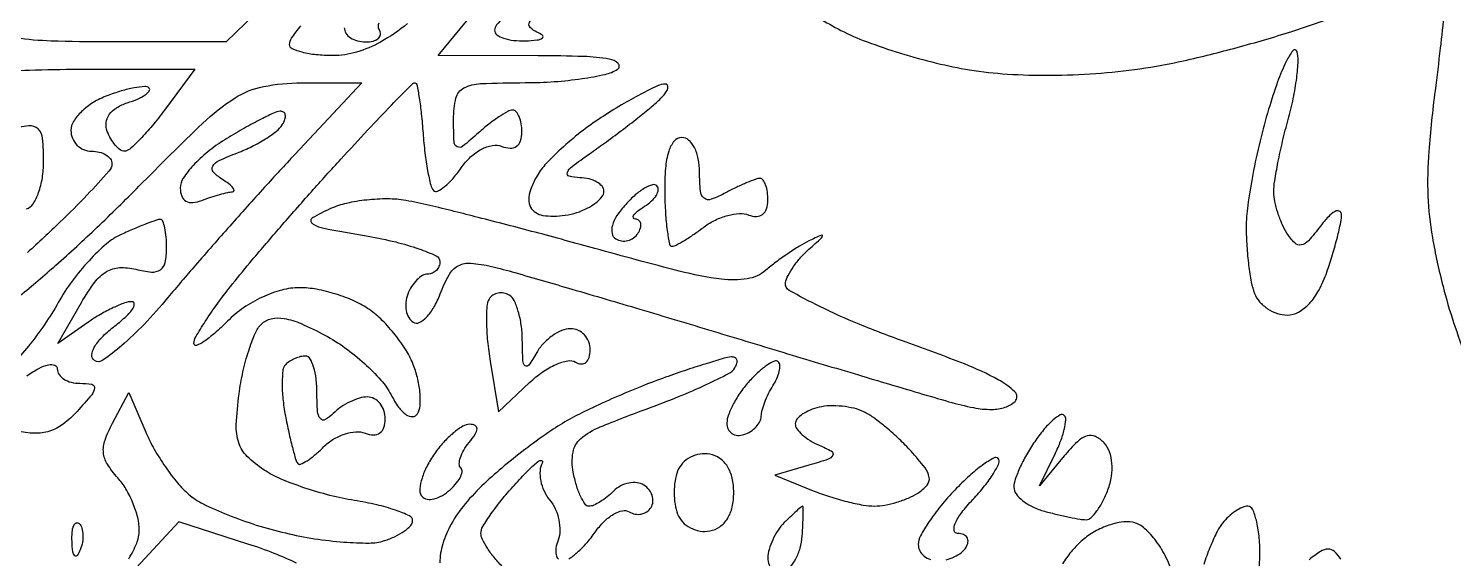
# Model space of a CAD drawing. Extents: x 3.4 to 43.8, y 4.7 to 62.8.
# Drawn here: x 9.3 to 18.12, y 17.61 to 20.89 of the extents above; entities that cross this region are included whole.
import ezdxf

# ---------------------------------------------------------------- set-up
doc = ezdxf.new("R2010")
doc.units = 0
doc.header["$MEASUREMENT"] = 0

msp = doc.modelspace()

# ---------------------------------------------------------------- linework, layer by layer
for points in [[(11.130628, 21.4038), (10.51989, 20.8116), (9.786045, 20.8116, -0.007539), (9.437837, 20.816851, -0.028286), (9.220142, 20.835775, -0.045495)], [(9.91732, 17.609729, 0.043784), (9.966949, 17.706026, 0.097395), (9.9828, 17.786629, 0.061278), (9.973114, 17.865369, 0.036287), (9.943542, 17.955401, 0.03581), (9.900327, 18.042302, 0.050667), (9.849157, 18.111851, -0.044075), (9.785225, 18.196392, -0.116767), (9.761045, 18.267709, -0.110122), (9.770739, 18.34489, -0.036789), (9.817184, 18.449496), (9.918853, 18.639467), (10.023868, 18.393084, 0.029141), (10.075737, 18.2887, 0.021091), (10.14492, 18.178746, 0.021414), (10.219783, 18.079573, 0.042776), (10.288491, 18.009411, 0.063457), (10.378937, 17.949684, 0.018961), (10.530241, 17.882305, 0.018682), (10.707473, 17.818877, 0.019203), (10.887339, 17.769501, 0.018641), (11.068271, 17.734284, 0.019477), (11.248696, 17.713258, 0.019572), (11.405347, 17.707315, 0.076678), (11.500689, 17.722141, 0.033302), (11.567343, 17.748294, 0.043998), (11.623655, 17.78117, 0.050838), (11.662982, 17.81552, 0.190053), (11.6748, 17.845488, 0.291285), (11.655923, 17.875142, 0.025321), (11.569182, 17.910432, 0.027043), (11.453043, 17.944041, 0.017337), (11.31525, 17.970963, -0.023069), (11.162906, 18.002544, -0.018561), (11.002465, 18.050012, -0.018942), (10.857322, 18.105084, -0.044778), (10.755351, 18.159478, -0.050035), (10.651052, 18.243736, -0.119075), (10.598934, 18.327935, -0.091148), (10.583529, 18.440977, -0.021747), (10.600625, 18.630746, -0.021047), (10.624911, 18.767766, -0.022984), (10.660101, 18.898226, -0.023228), (10.700243, 19.006222, -0.096062), (10.739031, 19.063671, -0.143875), (10.799767, 19.09682, -0.09722), (10.879175, 19.098408, -0.060098), (10.985677, 19.066174, -0.020016), (11.132367, 18.994595, -0.033121), (11.255389, 18.917429, -0.026862), (11.376499, 18.819463, -0.027637), (11.478608, 18.716591, -0.061024), (11.541402, 18.62569, 0.033372), (11.58858, 18.548628, 0.083374), (11.634963, 18.501969, 0.168349), (11.67459, 18.490211, 0.247922), (11.705248, 18.508223, 0.120101), (11.721121, 18.557015, 0.039284), (11.720887, 18.633193, 0.036519), (11.707224, 18.720869, 0.033942), (11.680745, 18.807863, 0.04772), (11.636151, 18.898168, 0.028774), (11.567539, 18.996004, 0.028647), (11.487402, 19.086203, 0.044055), (11.407516, 19.153363, 0.047366), (11.316103, 19.20526, 0.02951), (11.200799, 19.249015, 0.029479), (11.080874, 19.278967, 0.046484), (10.975331, 19.2888, 0.06527), (10.865019, 19.274338, 0.043684), (10.745204, 19.23087, 0.041914), (10.628897, 19.164414, 0.045658), (10.528855, 19.081145, -0.015673), (10.449087, 19.006228, -0.03361), (10.382199, 18.954794, -0.059531), (10.336749, 18.931741, -0.521016), (10.3212, 18.942613, -0.13331), (10.332415, 18.983929, -0.01094), (10.391559, 19.079965, -0.014054), (10.468977, 19.192648, -0.010354), (10.560719, 19.31313, -0.007809), (10.682229, 19.461222, -0.002951), (10.8565, 19.664534, -0.002922), (11.048702, 19.883506, -0.00356), (11.231288, 20.086163, -0.002976), (11.398504, 20.266951, -0.004752), (11.54376, 20.419207, -0.001216), (11.671682, 20.550128, -0.202904), (11.689719, 20.55763, -0.358826), (11.701362, 20.547919, -0.007078), (11.715607, 20.466102, -0.01347), (11.728878, 20.3656, -0.008204), (11.739398, 20.246282, 0.01185), (11.751083, 20.123955, 0.015902), (11.767806, 20.013852, 0.013015), (11.786777, 19.924217, 0.138579), (11.804794, 19.892006, 0.319922), (11.830043, 19.887772, 0.05752), (11.872617, 19.914943, 0.043583), (11.923265, 19.964061, 0.025656), (11.975161, 20.030611, -0.051461), (12.034306, 20.098889, -0.066469), (12.101668, 20.147119, -0.07895), (12.168674, 20.17015, -0.135799), (12.227015, 20.164505, 0.08175), (12.278949, 20.153801, 0.165454), (12.318506, 20.165511, 0.162313), (12.343202, 20.199153, 0.078012), (12.3516, 20.252649, 0.039872), (12.347442, 20.304705, 0.059138), (12.334918, 20.348664, 0.077779), (12.316543, 20.378572, 0.219587), (12.294811, 20.3886, 0.127166), (12.263856, 20.380598, 0.019706), (12.209258, 20.347471, 0.02089), (12.146708, 20.302197, 0.016815), (12.083311, 20.248588, -0.013108), (11.985769, 20.164858, -0.304832), (11.951134, 20.161685, -0.262902), (11.931544, 20.193195, -0.010514), (11.9286, 20.333188, -0.056027), (11.943303, 20.463992, -0.222673), (11.991694, 20.526077, -0.108106), (12.095597, 20.553178, -0.009215), (12.37275, 20.559095, 0.01671), (12.552095, 20.565615, 0.018779), (12.723708, 20.584101, 0.018375), (12.867535, 20.610511, 0.089081), (12.9438, 20.6424, 0.482522), (12.947237, 20.677388, 0.151621), (12.892455, 20.705122, 0.034196), (12.732478, 20.721064, 0.007217), (12.451686, 20.725705), (11.832672, 20.727), (12.144627, 21.1077, 0.014574)], [(18.060202, 20.996602, -0.004682), (18.036342, 20.772269, -0.002912), (18.004359, 20.509575, 0.012022), (17.96549, 20.133285, 0.029882), (17.960193, 19.856609, 0.033514), (17.987858, 19.600512, 0.019048), (18.053673, 19.295768, 0.017318), (18.118772, 19.073917, 0.015258), (18.201606, 18.847396, 0.015509)], [(11.643473, 20.924746, -0.04254), (11.476729, 20.810739, -0.057942), (11.328401, 20.748214, -0.070913), (11.179577, 20.727, -0.0244), (11.077572, 20.731981, -0.038835), (10.991589, 20.747202, -0.045851), (10.930349, 20.769174, -0.291532), (10.9134, 20.795772, -0.154191), (10.925606, 20.834412, -0.016052), (10.983464, 20.911468, -0.01873)], [(11.2518, 20.899053, 0.148952), (11.261961, 20.865702, 0.098778), (11.290544, 20.837289, 0.082164), (11.333268, 20.81813, 0.064485), (11.383693, 20.8116, 0.057462), (11.430878, 20.817041, 0.123663), (11.463192, 20.833686, 0.190701), (11.475762, 20.858299, 0.163655), (11.469117, 20.886788, -0.276243), (11.468501, 20.929216, -0.039769)], [(14.188423, 20.960007, 0.016286), (14.326367, 20.883125, 0.030115), (14.484362, 20.813386, 0.014459), (14.694315, 20.74228, 0.014279), (14.91836, 20.680495, 0.019799), (15.122476, 20.638921, 0.024692), (15.356991, 20.612553, 0.01711), (15.623778, 20.604981, 0.016482), (15.903522, 20.615841, 0.017283), (16.177522, 20.645084, 0.020381), (16.4475, 20.69467, 0.010621), (16.779682, 20.777243, 0.010545), (17.117532, 20.876582, 0.015831), (17.407338, 20.97868, -0.003343)], [(9.076714, 20.618658, -0.021151), (9.303699, 20.636777, -0.009341), (9.604633, 20.6424), (10.326265, 20.6424), (10.138623, 20.3886, -0.014139), (10.062402, 20.29138, -0.019802), (9.988582, 20.209354, -0.016539), (9.924014, 20.147327, -0.185137), (9.891342, 20.1348, -0.160011), (9.86513, 20.143409, -0.055046), (9.835405, 20.170805, -0.047919), (9.807067, 20.210465, -0.039578), (9.784668, 20.257369, -0.119945), (9.777733, 20.311399, -0.125925), (9.796679, 20.361487, -0.102958), (9.84157, 20.403598, -0.060304), (9.908893, 20.434294, 0.024523), (9.971984, 20.45778, 0.047932), (10.018992, 20.483534, 0.078809), (10.04436, 20.50737, 0.377722), (10.043209, 20.525591, 0.220161), (10.016579, 20.535372, 0.025197), (9.951543, 20.526751, 0.026652), (9.871236, 20.507483, 0.018642), (9.783033, 20.477661, 0.04703), (9.697635, 20.435636, 0.053218), (9.625375, 20.379827, 0.060661), (9.575915, 20.319366, 0.142063), (9.5598, 20.263794, 0.097378), (9.56948, 20.214562, 0.097539), (9.597077, 20.172692, 0.098326), (9.638273, 20.144655, 0.100723), (9.6867, 20.1348, -0.059167), (9.735232, 20.129037, -0.078128), (9.776323, 20.112034, -0.096585), (9.803847, 20.08686, -0.160707), (9.8136, 20.057298, -0.185379), (9.795431, 20.009977, -0.00655), (9.660258, 19.863796, -0.011352), (9.491616, 19.694037, -0.007614), (9.291583, 19.507398, 0.005453)], [(9.244673, 19.239011, 0.008286), (9.466956, 19.429147, 0.009074), (9.721819, 19.662951, 0.007864), (9.980683, 19.917098, -0.006236), (10.37516, 20.306919, -0.050051), (10.575489, 20.464644, -0.093545), (10.75108, 20.53486, -0.048502), (10.987005, 20.5578), (11.360944, 20.5578), (10.944908, 20.11365, 0.004299), (10.75883, 19.911542, 0.00263), (10.542657, 19.670116, 0.002636), (10.331086, 19.428762, 0.004686), (10.159763, 19.227448, -0.016055), (10.012175, 19.061806, -0.025305), (9.874217, 18.930614, -0.022627), (9.757757, 18.839401, -0.301888), (9.706018, 18.837704, -0.279061), (9.689437, 18.870108, -0.111171), (9.704427, 18.91984, -0.066391), (9.750784, 18.981229, -0.033995), (9.823242, 19.045224, 0.02006), (9.894924, 19.105066, 0.050903), (9.94027, 19.155396, 0.140427), (9.951957, 19.187157, 0.429508), (9.938174, 19.202319, 0.093135), (9.892767, 19.1948, 0.022487), (9.822131, 19.165368, 0.022306), (9.742806, 19.123629, 0.020513), (9.6652, 19.073887), (9.479152, 18.943574), (9.624723, 19.197217, -0.030036), (9.70645, 19.321666, -0.095487), (9.77967, 19.388424, -0.126278), (9.860035, 19.413077, -0.073211), (9.961147, 19.402958, 0.037819), (10.059152, 19.386105, 0.175352), (10.1139, 19.400228, 0.196368), (10.143305, 19.444784, 0.048926), (10.152, 19.533429, 0.020241), (10.149231, 19.601797, 0.032677), (10.140744, 19.659403, 0.035131), (10.128584, 19.701398, 0.314471), (10.113681, 19.7118, 0.085393), (10.089399, 19.707623, 0.006433), (10.026458, 19.684389, 0.008734), (9.951798, 19.654227, 0.006529), (9.870562, 19.618487, 0.071102), (9.77905, 19.559897, 0.028414), (9.671766, 19.456227, 0.027416), (9.567037, 19.329566, 0.031021), (9.481401, 19.197146, -0.022403), (9.397348, 19.062131, -0.019157), (9.297279, 18.927712, -0.01959), (9.196753, 18.812499, -0.050839)], [(9.28485, 19.776672, 0.165877), (9.325474, 19.80901, 0.055554), (9.359536, 19.877979, 0.048054), (9.382804, 19.968459, 0.038937), (9.3906, 20.068423, 0.021656), (9.384278, 20.214318, 0.183168), (9.356255, 20.272489, 0.222043), (9.300017, 20.291285, 0.032876), (9.1791, 20.26926, -0.032453)], [(9.287176, 18.743697, -0.029426), (9.360369, 18.788792, -0.068119), (9.420709, 18.811319, -0.143156), (9.459142, 18.808891, -0.315737), (9.4752, 18.785997, 0.154287), (9.485977, 18.751903, 0.097868), (9.516329, 18.72286, 0.080328), (9.561675, 18.703263, 0.061985), (9.615212, 18.6966, -0.041626), (9.688355, 18.6905, -0.39488), (9.705782, 18.667681, -0.151098), (9.6883, 18.626318, -0.00894), (9.597763, 18.522608, -0.047601), (9.512156, 18.444425, -0.083367), (9.427186, 18.400337, -0.085952), (9.334327, 18.387177, -0.053495), (9.225101, 18.402299, -0.034751)], [(12.641085, 17.608223, 0.034163), (12.694444, 17.649197, 0.032394), (12.751848, 17.706891, 0.026782), (12.805342, 17.775171, -0.043979), (12.859454, 17.839557, -0.061625), (12.918698, 17.885621, -0.078711), (12.973817, 17.907681, -0.196775), (13.015793, 17.900691, 0.092594), (13.052206, 17.886614, 0.096195), (13.090737, 17.886905, 0.099306), (13.12539, 17.901446, 0.105879), (13.150834, 17.927974, 0.115745), (13.162554, 17.962973, 0.100463), (13.15839, 18.001517, 0.093296), (13.138907, 18.037701, 0.084514), (13.107009, 18.065803, 0.109071), (13.06425, 18.08075, 0.077916), (13.013423, 18.078893, 0.073085), (12.962496, 18.060997, 0.075531), (12.919509, 18.029349, -0.027876), (12.879217, 17.993316, -0.029825), (12.836032, 17.962856, -0.031221), (12.796074, 17.941428, -0.107869), (12.767542, 17.9352, -0.247981), (12.742633, 17.948364, -0.040859), (12.714846, 17.997255, -0.036756), (12.68902, 18.065525, -0.024829), (12.669342, 18.14645, -0.088695), (12.667873, 18.269275, -0.175963), (12.715063, 18.352984, -0.080411), (12.835492, 18.426592, -0.009629), (13.127378, 18.539433, 0.009209), (13.321557, 18.614314, 0.012765), (13.492515, 18.689025, 0.009308), (13.630968, 18.756958, 0.136453), (13.670491, 18.793483, 0.067647), (13.682617, 18.820746, 0.158069), (13.681952, 18.842806, 0.210026), (13.669176, 18.856309, 0.122079), (13.646743, 18.859839, 0.048919), (13.603807, 18.85182, 0.004413), (13.499, 18.820404, 0.0057), (13.374496, 18.780323, 0.004424), (13.2399, 18.733965, 0.010759), (13.091815, 18.677875, 0.007399), (12.926351, 18.608234, 0.007462), (12.769027, 18.536443, 0.015051), (12.6477, 18.474335, 0.024093), (12.530893, 18.402494, 0.011513), (12.387687, 18.299695, 0.011384), (12.242753, 18.185249, 0.015905), (12.11895, 18.076014, 0.030631), (11.999746, 17.949276, 0.045801), (11.913706, 17.82405, 0.053263), (11.861549, 17.702065, 0.074541), (11.844, 17.585001, 0.059163)], [(12.236104, 17.555182, -0.02438), (12.183165, 17.613551, -0.027548), (12.138427, 17.674549, -0.028363), (12.10664, 17.729934, -0.116603), (12.0978, 17.767325, -0.137294), (12.109414, 17.808823, -0.0165), (12.161933, 17.889201, -0.018643), (12.232517, 17.982235, -0.014328), (12.316125, 18.078532, -0.009105), (12.396741, 18.163039, -0.030544), (12.453747, 18.214021, -0.230552), (12.472687, 18.218165, -0.485797), (12.478042, 18.206444, 0.103507), (12.463973, 18.155524, 0.06383), (12.467974, 18.093269, 0.059988), (12.488436, 18.029725, 0.065438), (12.522981, 17.974871, -0.067268), (12.558097, 17.91866, -0.05459), (12.580132, 17.851033, -0.056278), (12.586533, 17.782762, -0.087081), (12.57522, 17.724777, 0.051837), (12.562031, 17.675757, 0.094006), (12.563198, 17.634393, 0.143077), (12.578008, 17.607277, 0.199242)], [(14.977417, 17.603075, 0.051278), (15.028363, 17.621651, 0.053305), (15.072138, 17.649012, 0.08825), (15.1011, 17.6814, 0.100959), (15.112958, 17.713651, 0.177503), (15.107377, 17.741149, 0.167701), (15.084911, 17.759574, 0.088879), (15.049046, 17.766, -0.373557), (15.027369, 17.784821, -0.140857), (15.033395, 17.827866, -0.059219), (15.073851, 17.895777, -0.02466), (15.143087, 17.977166, 0.019173), (15.216106, 18.061121, 0.030766), (15.270928, 18.138567, 0.03169), (15.304808, 18.201913, 0.312946), (15.299716, 18.230084, 0.338412), (15.271374, 18.233869, 0.026977), (15.2037, 18.190129, 0.027811), (15.121315, 18.12305, 0.016966), (15.031482, 18.035438, 0.019628), (14.944776, 17.937517, 0.023622), (14.871529, 17.838779, 0.023244), (14.818591, 17.751366, 0.125161), (14.805, 17.697921, 0.119801), (14.814376, 17.659352, 0.100688), (14.84081, 17.626504, 0.092015), (14.880346, 17.604444, 0.08154)], [(16.908332, 17.502763, 0.042711), (16.92, 17.6391, 0.023668), (16.914625, 17.752576, 0.037771), (16.898192, 17.848221, 0.043998), (16.874497, 17.916592, 0.295489), (16.845759, 17.9352, 0.106422), (16.811408, 17.927805, 0.041799), (16.768859, 17.904136, 0.038965), (16.72558, 17.869913, 0.039185), (16.688224, 17.82945, 0.053048), (16.651946, 17.771735, 0.017534), (16.611062, 17.68021, 0.017238), (16.572526, 17.574824, 0.018736)], [(10.956983, 17.581669, 0.023567), (10.818832, 17.643175, 0.015559), (10.654968, 17.701255), (10.227336, 17.838007), (9.938051, 17.527053, 0.023507)], [(16.382796, 17.51117, 0.038567), (16.333515, 17.629172, 0.046697), (16.269201, 17.730393, 0.053286), (16.198701, 17.803707, 0.127952), (16.131155, 17.835835, 0.090028), (16.060232, 17.836536, 0.046517), (15.974296, 17.81343, 0.044201), (15.887651, 17.772218, 0.050856), (15.813905, 17.718003, 0.036287), (15.751568, 17.652769, 0.035559), (15.698853, 17.578783, 0.037777)], [(17.421271, 17.607041, 0.067731), (17.382092, 17.654625, 0.192627), (17.342727, 17.669717, 0.139805), (17.294952, 17.655342, 0.030668), (17.225017, 17.604201, 0.075404)]]:
    msp.add_lwpolyline(points, format="xyb")
for points in [[(12.6477, 21.141276, 0.059915), (12.602943, 21.134424, 0.014886), (12.532036, 21.112383, 0.015006), (12.451832, 21.082088, 0.014552), (12.37275, 21.046746, 0.02844), (12.299875, 21.006342, 0.036638), (12.238315, 20.960857, 0.03992), (12.194705, 20.916898, 0.177225), (12.1824, 20.883272, 0.241572), (12.196239, 20.856299, 0.073543), (12.238315, 20.834616, 0.05526), (12.299841, 20.820946, 0.035837), (12.37275, 20.818279, 0.017269), (12.44694, 20.823451, 0.135151), (12.478863, 20.835937, 0.496707), (12.478983, 20.852338, 0.069882), (12.444543, 20.871898, -0.112683), (12.402862, 20.9005, -0.318285), (12.398573, 20.933649, -0.124979), (12.435775, 20.974697, -0.019954), (12.529143, 21.031421, 0.015317), (12.601771, 21.074629, 0.045035), (12.647771, 21.110132, 0.184978), (12.65782, 21.130534, 0.451038)], [(17.148674, 20.753193, 0.593776), (17.124515, 20.757018, 0.050878), (17.082601, 20.689338, 0.027517), (17.029911, 20.563945, 0.012405), (16.974105, 20.394395, 0.014293), (16.921002, 20.19839, 0.012265), (16.876145, 19.989433, 0.012436), (16.844781, 19.797609, 0.034313), (16.8354, 19.661064, 0.016444), (16.839172, 19.546413, 0.014886), (16.850484, 19.428365, 0.015097), (16.866956, 19.323298, 0.045209), (16.886751, 19.253419, 0.089273), (16.91773, 19.202261, 0.066579), (16.967631, 19.158909, 0.065547), (17.028079, 19.129605, 0.080297), (17.089975, 19.1196, 0.129144), (17.159328, 19.137817, 0.078673), (17.226084, 19.190787, 0.062712), (17.285984, 19.275089, 0.039289), (17.334724, 19.386024, 0.01065), (17.370081, 19.494854, 0.011769), (17.399527, 19.601542, 0.011206), (17.420421, 19.69353, 0.057518), (17.424909, 19.745574, 0.306942), (17.411589, 19.764056, 0.222819), (17.385541, 19.761763, 0.073685), (17.34397, 19.728597, 0.025798), (17.294669, 19.669912, -0.019711), (17.220884, 19.57988, -0.162341), (17.175604, 19.553776, -0.256368), (17.135348, 19.566266, -0.051114), (17.087155, 19.627612, -0.037517), (17.056468, 19.685317, -0.026284), (17.030438, 19.754221, -0.026634), (17.012411, 19.823268, -0.048949), (17.006367, 19.881, -0.040945), (17.011585, 19.950112, -0.009426), (17.032075, 20.065297, -0.009678), (17.060841, 20.197496, -0.009314), (17.095041, 20.330193, 0.016782), (17.12667, 20.460967, 0.019408), (17.147713, 20.587395, 0.018821), (17.157241, 20.69479, 0.098557)], [(13.2399, 20.550008, 0.10222), (13.19046, 20.538469, 0.011901), (13.087988, 20.488104, 0.013894), (12.967886, 20.421174, 0.01094), (12.841554, 20.342309, 0.021171), (12.714966, 20.251497, 0.020012), (12.594024, 20.148665, 0.020436), (12.49444, 20.049054, 0.063335), (12.439476, 19.97172, 0.035746), (12.405467, 19.895554, 0.084165), (12.394327, 19.834517, 0.122467), (12.405334, 19.787743, 0.136433), (12.436728, 19.753774, 0.099387), (12.481398, 19.737191, 0.03991), (12.546653, 19.732121, 0.037483), (12.619982, 19.73779, 0.038829), (12.690757, 19.75434, 0.039887), (12.755219, 19.780617, 0.049846), (12.80972, 19.815274, 0.058261), (12.847302, 19.852632, 0.169598), (12.8592, 19.886701, 0.178357), (12.847976, 19.917165, 0.088254), (12.81571, 19.943727, 0.069688), (12.767796, 19.962506, 0.05115), (12.71115, 19.970037, -0.051673), (12.645069, 19.978893, -0.456419), (12.633133, 20.001934, -0.13729), (12.662127, 20.039974, -0.009977), (12.770008, 20.118087, 0.006468), (12.861866, 20.183622, 0.004111), (12.967188, 20.262177, 0.004129), (13.069291, 20.340983, 0.007636), (13.150708, 20.406935, 0.021747), (13.211809, 20.462683, 0.057626), (13.248597, 20.508873, 0.169416), (13.254927, 20.536942, 0.388588)], [(10.854943, 20.381591, 0.084663), (10.814272, 20.370293, 0.009001), (10.725839, 20.32671, 0.010899), (10.621845, 20.270209, 0.008554), (10.51155, 20.204604, 0.031146), (10.406314, 20.130112, 0.036916), (10.317367, 20.046908, 0.040092), (10.254875, 19.967183, 0.147217), (10.2366, 19.906461, 0.087402), (10.245558, 19.855607, 0.177064), (10.271359, 19.824926, 0.157389), (10.313424, 19.81601, 0.065859), (10.370419, 19.829649, -0.011901), (10.425798, 19.849401, -0.012244), (10.481535, 19.866296, -0.012052), (10.530495, 19.878575, -0.04972), (10.560769, 19.882295, 0.388929), (10.56943, 19.890606, 0.194042), (10.564259, 19.906254, 0.056339), (10.537224, 19.931734, 0.019818), (10.493267, 19.962038, -0.067151), (10.441153, 20.00576, -0.331029), (10.437579, 20.041631, -0.151264), (10.477208, 20.07713, -0.016729), (10.590799, 20.124724, 0.024383), (10.679687, 20.163578, 0.02502), (10.763586, 20.210602, 0.02576), (10.83188, 20.258579, 0.088558), (10.867875, 20.298782, 0.051429), (10.88432, 20.332756, 0.126405), (10.886974, 20.360157, 0.216869), (10.87613, 20.376635, 0.16746)], [(13.341528, 20.2194, 0.225297), (13.294414, 20.197036, 0.095614), (13.260462, 20.133954, 0.057032), (13.240449, 20.029426, 0.021858), (13.235778, 19.881268, 0.011754), (13.240402, 19.751798, 0.019553), (13.251115, 19.643174, 0.014395), (13.265291, 19.558663, 0.37441), (13.2822, 19.545559, 0.1107), (13.306764, 19.552561, 0.012101), (13.35798, 19.582049, 0.014331), (13.417836, 19.620862, 0.011112), (13.480773, 19.66638, -0.04991), (13.54935, 19.708296, -0.047502), (13.626002, 19.736622, -0.051142), (13.69896, 19.748159, -0.105653), (13.755723, 19.739238, 0.093434), (13.80385, 19.730476, 0.162605), (13.841872, 19.743442, 0.152198), (13.866111, 19.777561, 0.079068), (13.8744, 19.829649, 0.033445), (13.870913, 19.881724, 0.051237), (13.860341, 19.925664, 0.066441), (13.844909, 19.955955, 0.246552), (13.826538, 19.9656, 0.086217), (13.798878, 19.960795, 0.012142), (13.744667, 19.939874, 0.013553), (13.681199, 19.911555, 0.011153), (13.615038, 19.878023, -0.032681), (13.524015, 19.836712, -0.260764), (13.480051, 19.843332, -0.209135), (13.456526, 19.886511, -0.021635), (13.4514, 20.004923, 0.048297), (13.443384, 20.087719, 0.070211), (13.419415, 20.156964, 0.09163), (13.383818, 20.203195, 0.185038)], [(13.187581, 19.919219, 0.276112), (13.159282, 19.926342, 0.060078), (13.111207, 19.90532, 0.046597), (13.053551, 19.863692, 0.029197), (12.99417, 19.805318, 0.036944), (12.940184, 19.736002, 0.076721), (12.911388, 19.673986, 0.121139), (12.909403, 19.62496, 0.207031), (12.932443, 19.591919, 0.101116), (12.96866, 19.578615, 0.09841), (13.007565, 19.580395, 0.097442), (13.043139, 19.596976, 0.096999), (13.069847, 19.62582, 0.058885), (13.085237, 19.658857, 0.123598), (13.087271, 19.686924, 0.186429), (13.076087, 19.705488, 0.161643), (13.054543, 19.713095, -0.282382), (13.041506, 19.72144, -0.271864), (13.042762, 19.73713, -0.075563), (13.067104, 19.762658, -0.023608), (13.11055, 19.793096, 0.042964), (13.15477, 19.826697, 0.071832), (13.184514, 19.86261, 0.105877), (13.195869, 19.894986, 0.231971)], [(11.6325, 19.829241, 0.041084), (11.519873, 19.838886, 0.027795), (11.391126, 19.832149, 0.028053), (11.266563, 19.811544, 0.048898), (11.1672, 19.778864, 0.028616), (11.05413, 19.721045, 0.538922), (11.052391, 19.687827, 0.111972), (11.117863, 19.659256, 0.003692), (11.39985, 19.607627, -0.016017), (11.570071, 19.572106, -0.025049), (11.713531, 19.529632, -0.022238), (11.821754, 19.486104, -0.294042), (11.844, 19.451547, -0.095636), (11.838242, 19.421719, -0.09708), (11.821808, 19.396356, -0.098704), (11.79728, 19.379375, -0.102548), (11.768451, 19.3734, 0.136521), (11.736045, 19.364384, 0.061742), (11.701096, 19.336919, 0.054508), (11.669079, 19.296714, 0.049338), (11.645246, 19.249209, 0.06685), (11.633096, 19.197988, 0.072321), (11.635401, 19.146783, 0.081049), (11.651283, 19.103427, 0.126761), (11.678653, 19.074919, 0.256241), (11.716126, 19.072973, 0.090402), (11.761083, 19.105759, 0.062137), (11.806705, 19.167517, 0.037221), (11.84543, 19.250261, -0.036364), (11.900699, 19.368883, -0.143183), (11.957552, 19.424862, -0.145024), (12.035164, 19.441014, -0.037643), (12.162522, 19.420707, -0.011608), (12.308418, 19.38243, -0.001112), (12.661424, 19.280149, -0.001416), (13.081719, 19.156066, -0.001117), (13.536, 19.019443, 0.000423), (13.996494, 18.880254, 0.000489), (14.435671, 18.748382, 0.000436), (14.807963, 18.637343, 0.002867), (14.99491, 18.582928, 0.019597), (15.147517, 18.545853, 0.051118), (15.259788, 18.53493, 0.075217), (15.342965, 18.547953, 0.120563), (15.404079, 18.585039, 0.420884), (15.403415, 18.643491, 0.066198), (15.300044, 18.718935, 0.031221), (15.090617, 18.81647, 0.007476), (14.731167, 18.951143, -0.011017), (14.439088, 19.06294, -0.017691), (14.195894, 19.172411, -0.011918), (14.006406, 19.271587, -0.322759), (13.983598, 19.319988, -0.076878), (13.99915, 19.364307, -0.029469), (14.033377, 19.420149, -0.028334), (14.078328, 19.477422, -0.031044), (14.1282, 19.527418, 0.002064), (14.206993, 19.597746, 0.212613), (14.2128, 19.610786, 0.548619), (14.205857, 19.615209, 0.003643), (14.1282, 19.578306, 0.024711), (14.069608, 19.546272, 0.011766), (13.997397, 19.499654, 0.011631), (13.924054, 19.447288, 0.016192), (13.861112, 19.396835, -0.138893), (13.746448, 19.343962, -0.070808), (13.58654, 19.341617, -0.031482), (13.325806, 19.391669, -0.004572), (12.803612, 19.531561, 0.002539), (12.433799, 19.632245, 0.002955), (12.081207, 19.724091, 0.002625), (11.782069, 19.798458, 0.017719)], [(12.272846, 19.242887, 0.091247), (12.239361, 19.255936, 0.095769), (12.204015, 19.255888, 0.099547), (12.172312, 19.242828, 0.107417), (12.14912, 19.218795, 0.123893), (12.134491, 19.172655, 0.018912), (12.132284, 19.075435, 0.020178), (12.138797, 18.95815, 0.016264), (12.154956, 18.832942), (12.205763, 18.519854), (12.399319, 18.701691, -0.036505), (12.480088, 18.767168, -0.048075), (12.562708, 18.813617, -0.056801), (12.635334, 18.83629, -0.187838), (12.683737, 18.827371, 0.126102), (12.718277, 18.816584, 0.188866), (12.747909, 18.826454, 0.147999), (12.76788, 18.856798, 0.072179), (12.7746, 18.903107, 0.091896), (12.765267, 18.953457, 0.095977), (12.738558, 18.996256, 0.099433), (12.698717, 19.024898, 0.106671), (12.651904, 19.035, 0.100292), (12.59862, 19.024204, 0.054217), (12.539919, 18.99151, 0.050884), (12.485066, 18.943578, 0.055942), (12.442976, 18.88695, -0.017248), (12.393555, 18.808454, -0.454163), (12.371635, 18.805771, -0.202732), (12.35752, 18.835762, -0.007142), (12.354173, 18.966557, 0.031681), (12.347389, 19.057273, 0.037079), (12.329222, 19.141638, 0.040269), (12.303378, 19.208922, 0.143473)], [(11.0121, 18.8658, 0.061637), (10.981284, 18.861987, 0.039106), (10.94695, 18.850441, 0.038867), (10.914496, 18.833533, 0.056918), (10.889312, 18.813513, 0.169193), (10.871952, 18.77759, 0.027215), (10.867172, 18.698752, 0.027455), (10.871915, 18.601548, 0.021027), (10.887364, 18.496263, 0.006819), (10.90855, 18.392493, 0.009401), (10.930589, 18.299961, 0.006501), (10.951381, 18.223538, 0.104888), (10.963823, 18.200079, 0.335098), (10.98191, 18.195892, 0.03763), (11.02145, 18.217208, 0.033672), (11.070306, 18.253354, 0.020279), (11.12332, 18.302234, -0.059285), (11.183587, 18.349684, -0.057039), (11.254075, 18.382403, -0.061764), (11.323699, 18.396317, -0.110519), (11.381148, 18.387854, 0.081991), (11.432995, 18.377193, 0.165408), (11.472519, 18.38893, 0.162092), (11.497205, 18.422584, 0.078033), (11.5056, 18.476049, 0.07943), (11.497298, 18.52798, 0.091033), (11.473293, 18.572064, 0.100768), (11.437565, 18.601537, 0.122836), (11.39562, 18.612, 0.073375), (11.346151, 18.604701, 0.038655), (11.288125, 18.582178, 0.037433), (11.231074, 18.549335, 0.047088), (11.18412, 18.51048, -0.064899), (11.134124, 18.472015, -0.371337), (11.10375, 18.477697, -0.153786), (11.08629, 18.522771, -0.016096), (11.0826, 18.63738, 0.029236), (11.077478, 18.724895, 0.045645), (11.061891, 18.798702, 0.057471), (11.039238, 18.850229, 0.266503)], [(13.938753, 18.829647, 0.306129), (13.915435, 18.834162, 0.045915), (13.871221, 18.810314, 0.038522), (13.817613, 18.768414, 0.023707), (13.761081, 18.711607, 0.030518), (13.707319, 18.644377, 0.030095), (13.661866, 18.570798, 0.031537), (13.630144, 18.501651, 0.092027), (13.6206, 18.450239, 0.107572), (13.628809, 18.412524, 0.138784), (13.651664, 18.385633, 0.133351), (13.686008, 18.374045, 0.095796), (13.72635, 18.37935, 0.060996), (13.766881, 18.39861, 0.061611), (13.801416, 18.427026, 0.067748), (13.825061, 18.459872, 0.118537), (13.833395, 18.49215, -0.06263), (13.838747, 18.529639, -0.024216), (13.855057, 18.579637, -0.02352), (13.878187, 18.632744, -0.026835), (13.905317, 18.681079, 0.036669), (13.929622, 18.726447, 0.049327), (13.944272, 18.770664, 0.059127), (13.948095, 18.807559, 0.195051)], [(14.467547, 18.520444, 0.05441), (14.407825, 18.541748, 0.032978), (14.333765, 18.554309, 0.032751), (14.257682, 18.557095, 0.048789), (14.19165, 18.548705, 0.041997), (14.134992, 18.530691, 0.054134), (14.08709, 18.504526, 0.064979), (14.054242, 18.474661, 0.17762), (14.0436, 18.445648, 0.160743), (14.053838, 18.414625, 0.051005), (14.08709, 18.378168, 0.044898), (14.13499, 18.342526, 0.036933), (14.19165, 18.313306, -0.025739), (14.26821, 18.275967, -0.404715), (14.275943, 18.250649, -0.196841), (14.247533, 18.22626, -0.009879), (14.1282, 18.189226), (13.9167, 18.128143), (14.154857, 18.031671, 0.018589), (14.256495, 17.994836, 0.016387), (14.364928, 17.963919, 0.016684), (14.46456, 17.942515, 0.046869), (14.535557, 17.936495, 0.043687), (14.599123, 17.942643, 0.026605), (14.672517, 17.960364, 0.02655), (14.743962, 17.985895, 0.04195), (14.801636, 18.015931, 0.071237), (14.859338, 18.065149, 0.223584), (14.873173, 18.112831, 0.1268), (14.847018, 18.173044, 0.018384), (14.760283, 18.276271, 0.018814), (14.687775, 18.350572, 0.016199), (14.606274, 18.423155, 0.0165), (14.527981, 18.484195, 0.044488)], [(12.028356, 18.4428, 0.137485), (11.985086, 18.430673, 0.037779), (11.92703, 18.389048, 0.035172), (11.865718, 18.329849, 0.030409), (11.810025, 18.259813, 0.033748), (11.764373, 18.184261, 0.042203), (11.733107, 18.10857, 0.047598), (11.719012, 18.043156, 0.169261), (11.72816, 18.001905, 0.185734), (11.755308, 17.98127, 0.109317), (11.796527, 17.978591, 0.081259), (11.845998, 17.994714, 0.053932), (11.895876, 18.027748, 0.037214), (11.939207, 18.069522, 0.05882), (11.968813, 18.111722, 0.080898), (11.981339, 18.147957, 0.243865), (11.973678, 18.172122, -0.206775), (11.963789, 18.197056, -0.070463), (11.970557, 18.236272, -0.055825), (11.991421, 18.282601, -0.039536), (12.024293, 18.329266, 0.027212), (12.062829, 18.381207, 0.137897), (12.073717, 18.415214, 0.297758), (12.061656, 18.435196, 0.112718)], [(15.708783, 18.497817, 0.339571), (15.684397, 18.501022, 0.04787), (15.640351, 18.469598, 0.038531), (15.587608, 18.416114, 0.0226), (15.532729, 18.344847, 0.021502), (15.480854, 18.26356, 0.022524), (15.437012, 18.179342, 0.022903), (15.405944, 18.103577, 0.086047), (15.3972, 18.053143, 0.162409), (15.410989, 18.011812, 0.065573), (15.453115, 17.968798, 0.055562), (15.51472, 17.930701, 0.045283), (15.58755, 17.903922, 0.007333), (15.665278, 17.884309, 0.007971), (15.741424, 17.867556, 0.007561), (15.807025, 17.855245, 0.03825), (15.844076, 17.851755, 0.197671), (15.874138, 17.863514, 0.044425), (15.911084, 17.905737, 0.039566), (15.94799, 17.965803, 0.029397), (15.97926, 18.037144, 0.048778), (16.00123, 18.120796, 0.060436), (16.004337, 18.201195, 0.067765), (15.988703, 18.271968, 0.094764), (15.955383, 18.32734, 0.099061), (15.902017, 18.367294, 0.19278), (15.849758, 18.370659, 0.11465), (15.790072, 18.334482, 0.025701), (15.708772, 18.246546), (15.555044, 18.0621), (15.652176, 18.259696, 0.023068), (15.686426, 18.338335, 0.03282), (15.708872, 18.411152, 0.034369), (15.718689, 18.470227, 0.223979)], [(13.514594, 18.257544, 0.088282), (13.454087, 18.2584, 0.080452), (13.394844, 18.238602, 0.082173), (13.345929, 18.201643, 0.098657), (13.315193, 18.152952, 0.055611), (13.299348, 18.092243, 0.036064), (13.294116, 18.0198, 0.036064), (13.299348, 17.947357, 0.055611), (13.315193, 17.886648, 0.098657), (13.345929, 17.837957, 0.082173), (13.394844, 17.800998, 0.080452), (13.454087, 17.7812, 0.088282), (13.514594, 17.782056, 0.105702), (13.576695, 17.808376, 0.100729), (13.623867, 17.858155, 0.085459), (13.653117, 17.929875, 0.054236), (13.6629, 18.0198, 0.054236), (13.653117, 18.109725, 0.085459), (13.623867, 18.181445, 0.100729), (13.576695, 18.231224, 0.105702)], [(14.088682, 17.9352, 0.181742), (14.081447, 17.93248, 0.003466), (14.050921, 17.905378, 0.007933), (14.015641, 17.872588, 0.005171), (13.97592, 17.83368, 0.049738), (13.937062, 17.786213, 0.037956), (13.904221, 17.727604, 0.038928), (13.881734, 17.667321, 0.06992), (13.8744, 17.61513, 0.088783), (13.881945, 17.572972, 0.129074), (13.903509, 17.542181, 0.141529), (13.935752, 17.527706, 0.116144), (13.973494, 17.531131, 0.134669), (14.012464, 17.557194, 0.059385), (14.047494, 17.608956, 0.052698), (14.073681, 17.676266, 0.048085), (14.086256, 17.749681, 0.005651), (14.090689, 17.820819, 0.009465), (14.092606, 17.880704, 0.003569), (14.092905, 17.930982, 0.413862)], [(9.610912, 17.827688, -0.126455), (9.627261, 17.800029, -0.060344), (9.633958, 17.758972, -0.05415), (9.630792, 17.711803, -0.051402), (9.617591, 17.665537, -0.054073), (9.598848, 17.630287, -0.470617), (9.58343, 17.628828, -0.168741), (9.571474, 17.653511, -0.018894), (9.566479, 17.71665, -0.028489), (9.567409, 17.775547, -0.077125), (9.576776, 17.816154, -0.208169), (9.592397, 17.831597, -0.296942)]]:
    msp.add_lwpolyline(points, format="xyb", close=True)

doc.saveas('drawing.dxf')
